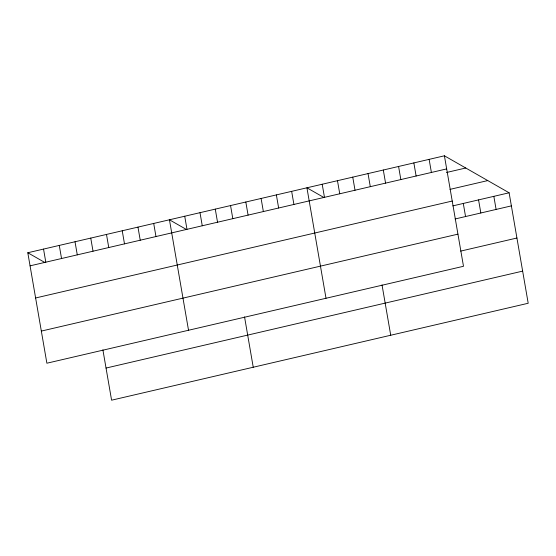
<?xml version="1.0" encoding="UTF-8"?>
<svg xmlns="http://www.w3.org/2000/svg" width="556" height="556" viewBox="0 0 556 556"><rect width="100%" height="100%" fill="white"/><g stroke="black" fill="none" stroke-linecap="round" stroke-linejoin="round"><path stroke-width="0.83" d="M444.411 155.805L463.489 266.282L46.885 363.214L27.8 252.744L444.411 155.805L509.115 192.786L528.2 303.256L111.589 400.195L102.895 349.849M30.066 265.844L446.67 168.906M446.468 172.499L465.761 168.009M449.978 189.374L487.765 180.582M35.612 297.974L452.223 201.036M452.841 205.88L509.115 192.786M455.1 218.974L511.381 205.88M41.332 331.084L457.942 234.145M460.653 251.11L516.934 238.017M106.043 368.058L522.647 271.12M324.009 197.561L306.926 187.796L326.011 298.266M186.531 229.545L169.448 219.787L188.526 330.257M27.8 252.744L44.883 262.508M493.839 196.337L496.105 209.438M478.57 199.889L480.829 212.99M463.294 203.447L465.553 216.548M429.135 159.363L431.393 172.457M413.859 162.915L416.117 176.016M398.582 166.466L400.841 179.567M383.306 170.025L385.565 183.126M368.03 173.576L370.296 186.677M382.021 284.901L390.722 335.247M352.754 177.135L355.02 190.228M337.478 180.686L339.744 193.787M322.202 184.245L324.468 197.338M291.65 191.347L293.915 204.448M276.374 194.906L278.639 208.007M261.098 198.457L263.363 211.558M245.821 202.016L248.087 215.109M230.552 205.567L232.811 218.668M244.543 316.892L253.237 367.238M215.276 209.125L217.535 222.219M200 212.677L202.259 225.778M184.724 216.228L186.983 229.329M153.706 223.449L155.972 236.543M137.971 227.112L140.23 240.206M122.23 230.775L124.495 243.869M106.495 234.43L108.754 247.531M90.753 238.093L93.019 251.194M75.018 241.756L77.277 254.856M59.277 245.418L61.542 258.519M43.542 249.081L45.8 262.182"/></g></svg>
